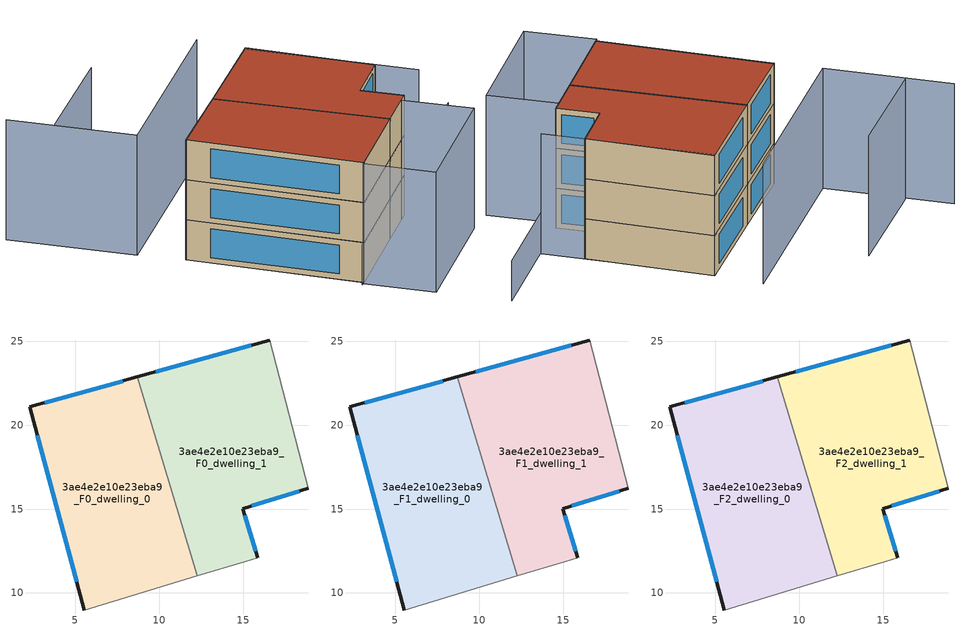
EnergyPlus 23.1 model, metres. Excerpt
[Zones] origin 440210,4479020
3ae4e2e10e23eba9_F0_dwelling_0
 floor ground (EU_floor_Construction): 12.28,11.01 8.71,22.88 2.29,21.09 5.54,8.99 z0
 wall outside (EU_wall_Construction): 5.54,8.99 2.29,21.09 8.71,22.88 z0:3
 wall adiabatic (EU_wall_Construction): 12.28,11.01 5.54,8.99 z0:3
 wall to 3ae4e2e10e23eba9_F0_dwelling_1 (EU_wall_Construction): 8.71,22.88 12.28,11.01 z0:3
 window (EU_Window_Construction): 5.09,10.66 2.74,19.41 / 3.18,21.34 7.82,22.63 z0.42:2.58
3ae4e2e10e23eba9_F0_dwelling_1
 floor ground (EU_floor_Construction): 15.87,12.09 14.97,15.03 18.88,16.23 16.59,25.07 8.71,22.88 12.28,11.01 15.09,11.86 z0
 wall outside (EU_wall_Construction): 8.71,22.88 16.59,25.07 / 18.88,16.23 14.97,15.03 15.87,12.09 z0:3
 wall adiabatic (EU_wall_Construction): 16.59,25.07 18.88,16.23 / 15.87,12.09 15.09,11.86 12.28,11.01 z0:3
 window (EU_Window_Construction): 9.8,23.18 15.49,24.77 / 18.34,16.06 15.51,15.19 / 15.1,14.62 15.75,12.5 z0.42:2.58
3ae4e2e10e23eba9_F1_dwelling_0
 floor to 3ae4e2e10e23eba9_F0_dwelling_0 (EU_floor_Construction): 12.28,11.01 8.71,22.88 2.29,21.09 5.54,8.99 z3
 wall outside (EU_wall_Construction): 5.54,8.99 2.29,21.09 8.71,22.88 z3:6
 wall adiabatic (EU_wall_Construction): 12.28,11.01 5.54,8.99 z3:6
 wall to 3ae4e2e10e23eba9_F1_dwelling_1 (EU_wall_Construction): 8.71,22.88 12.28,11.01 z3:6
 window (EU_Window_Construction): 5.09,10.66 2.74,19.41 / 3.18,21.34 7.82,22.63 z3.42:5.58
3ae4e2e10e23eba9_F1_dwelling_1
 floor to 3ae4e2e10e23eba9_F0_dwelling_1 (EU_floor_Construction): 15.87,12.09 14.97,15.03 18.88,16.23 16.59,25.07 8.71,22.88 12.28,11.01 15.09,11.86 z3
 wall outside (EU_wall_Construction): 8.71,22.88 16.59,25.07 / 18.88,16.23 14.97,15.03 15.87,12.09 z3:6
 wall adiabatic (EU_wall_Construction): 16.59,25.07 18.88,16.23 / 15.87,12.09 15.09,11.86 12.28,11.01 z3:6
 window (EU_Window_Construction): 9.8,23.18 15.49,24.77 / 18.34,16.06 15.51,15.19 / 15.1,14.62 15.75,12.5 z3.42:5.58
3ae4e2e10e23eba9_F2_dwelling_0
 floor to 3ae4e2e10e23eba9_F1_dwelling_0 (EU_floor_Construction): 12.28,11.01 8.71,22.88 2.29,21.09 5.54,8.99 z6
 wall outside (EU_wall_Construction): 5.54,8.99 2.29,21.09 8.71,22.88 z6:9
 wall adiabatic (EU_wall_Construction): 12.28,11.01 5.54,8.99 z6:9
 wall to 3ae4e2e10e23eba9_F2_dwelling_1 (EU_wall_Construction): 8.71,22.88 12.28,11.01 z6:9
 window (EU_Window_Construction): 5.09,10.66 2.74,19.41 / 3.18,21.34 7.82,22.63 z6.42:8.58
 roof outside (EU_roof_Construction): 8.71,22.88 12.28,11.01 5.54,8.99 2.29,21.09 z9
3ae4e2e10e23eba9_F2_dwelling_1
 floor to 3ae4e2e10e23eba9_F1_dwelling_1 (EU_floor_Construction): 15.87,12.09 14.97,15.03 18.88,16.23 16.59,25.07 8.71,22.88 12.28,11.01 15.09,11.86 z6
 wall outside (EU_wall_Construction): 8.71,22.88 16.59,25.07 / 18.88,16.23 14.97,15.03 15.87,12.09 z6:9
 wall adiabatic (EU_wall_Construction): 16.59,25.07 18.88,16.23 / 15.87,12.09 15.09,11.86 12.28,11.01 z6:9
 window (EU_Window_Construction): 9.8,23.18 15.49,24.77 / 18.34,16.06 15.51,15.19 / 15.1,14.62 15.75,12.5 z6.42:8.58
 roof outside (EU_roof_Construction): 16.59,25.07 18.88,16.23 14.97,15.03 15.87,12.09 15.09,11.86 12.28,11.01 8.71,22.88 z9
shading: 5.17,8.94 26.98,15.37 z0:3; 15.9,28.51 1.23,24.27 / 1.23,24.27 -1.32,33.1 / 8.51,32.35 -0.23,29.92 / 19.71,13.27 16.4,25.02 / 5.34,8.93 15.09,11.86 / 15.09,11.86 16.55,7 / 16.55,7 6.8,4.07 / 6.8,4.07 5.34,8.93 z0:9
[Building]
EU S2 Campaign: North Axis=0; Terrain=City; Solar Distribution=FullExterior
[Site:Location]
Madrid: Latitude=40.5; Longitude=-3.5; Time Zone=1; Elevation=609
[SizingPeriod:WeatherFileDays]
AnnualSizingPeriod: Begin Month=1; Begin Day of Month=1; End Month=12; End Day of Month=31; Day of Week for Start Day=Monday; Use Weather File Daylight Saving Period=No; Use Weather File Rain and Snow Indicators=No
[MATERIAL]
EU_InternalMass_Material: Roughness=MediumRough; Thickness=0.1; Conductivity=1; Density=1800; Specific Heat=900; Thermal Absorptance=0.9; Solar Absorptance=0.7; Visible Absorptance=0.7
[MATERIAL:NOMASS] Roughness=MediumRough; Thermal Absorptance=0.9; Solar Absorptance=0.7; Visible Absorptance=0.7
Name | Thermal Resistance
EU_wall_NoMass | 1.60022
EU_roof_NoMass | 1.57597
EU_floor_NoMass | 0.470652
[WINDOWMATERIAL:SIMPLEGLAZINGSYSTEM]
EU_Window_SimpleGlazing: UFactor=3.28802; Solar Heat Gain Coefficient=0.85; Visible Transmittance=0.85
[CONSTRUCTION]
EU_wall_Construction: EU_wall_NoMass
EU_roof_Construction: EU_roof_NoMass
EU_floor_Construction: EU_floor_NoMass
EU_InternalMass_Construction: EU_InternalMass_Material
EU_Window_Construction: EU_Window_SimpleGlazing
[ZONE] Type=1; Multiplier=1; Ceiling Height=autocalculate; Floor Area=autocalculate; Part of Total Floor Area=Yes
Name | Volume
3ae4e2e10e23eba9_F0_dwelling_0; 3ae4e2e10e23eba9_F1_dwelling_0; 3ae4e2e10e23eba9_F2_dwelling_0 | 256.012
3ae4e2e10e23eba9_F0_dwelling_1; 3ae4e2e10e23eba9_F1_dwelling_1; 3ae4e2e10e23eba9_F2_dwelling_1 | 256.001
[INTERNALMASS] Construction=EU_InternalMass_Construction
Name | Zone or ZoneList | Surface Area
3ae4e2e10e23eba9_F0_dwelling_0_EU_InternalMass | 3ae4e2e10e23eba9_F0_dwelling_0 | 85.3374
3ae4e2e10e23eba9_F0_dwelling_1_EU_InternalMass | 3ae4e2e10e23eba9_F0_dwelling_1 | 85.3336
3ae4e2e10e23eba9_F1_dwelling_0_EU_InternalMass | 3ae4e2e10e23eba9_F1_dwelling_0 | 85.3374
3ae4e2e10e23eba9_F1_dwelling_1_EU_InternalMass | 3ae4e2e10e23eba9_F1_dwelling_1 | 85.3336
3ae4e2e10e23eba9_F2_dwelling_0_EU_InternalMass | 3ae4e2e10e23eba9_F2_dwelling_0 | 85.3374
3ae4e2e10e23eba9_F2_dwelling_1_EU_InternalMass | 3ae4e2e10e23eba9_F2_dwelling_1 | 85.3336
[OTHEREQUIPMENT] Fuel Type=Electricity; Design Level Calculation Method=Watts/Area; Power per Zone Floor Area=1; Fraction Latent=0; Fraction Radiant=0; Fraction Lost=0; Carbon Dioxide Generation Rate=0; EndUse Subcategory=EU_Step8_InternalGains
Name | Zone or ZoneList or Space or SpaceList | Schedule
EU_Step8_InternalGain_3ae4e2e10e23eba9_F0_dwelling_0_f000 | 3ae4e2e10e23eba9_F0_dwelling_0 | EU_Step8_GainSchedule_3ae4e2e10e23eba9_F0_dwelling_0_f000
EU_Step8_InternalGain_3ae4e2e10e23eba9_F0_dwelling_1_f000 | 3ae4e2e10e23eba9_F0_dwelling_1 | EU_Step8_GainSchedule_3ae4e2e10e23eba9_F0_dwelling_1_f000
EU_Step8_InternalGain_3ae4e2e10e23eba9_F1_dwelling_0_f000 | 3ae4e2e10e23eba9_F1_dwelling_0 | EU_Step8_GainSchedule_3ae4e2e10e23eba9_F1_dwelling_0_f000
EU_Step8_InternalGain_3ae4e2e10e23eba9_F1_dwelling_1_f000 | 3ae4e2e10e23eba9_F1_dwelling_1 | EU_Step8_GainSchedule_3ae4e2e10e23eba9_F1_dwelling_1_f000
EU_Step8_InternalGain_3ae4e2e10e23eba9_F2_dwelling_0_f000 | 3ae4e2e10e23eba9_F2_dwelling_0 | EU_Step8_GainSchedule_3ae4e2e10e23eba9_F2_dwelling_0_f000
EU_Step8_InternalGain_3ae4e2e10e23eba9_F2_dwelling_1_f000 | 3ae4e2e10e23eba9_F2_dwelling_1 | EU_Step8_GainSchedule_3ae4e2e10e23eba9_F2_dwelling_1_f000
[ZONEVENTILATION:DESIGNFLOWRATE] Schedule=EU_AlwaysOn; Design Flow Rate Calculation Method=AirChanges/Hour; Air Changes per Hour=0.480704; Ventilation Type=Natural; Fan Pressure Rise=0; Fan Total Efficiency=1; Constant Term Coefficient=1; Temperature Term Coefficient=0; Velocity Term Coefficient=0; Velocity Squared Term Coefficient=0; Minimum Indoor Temperature=-100; Maximum Indoor Temperature=100; Delta Temperature=-100; Minimum Outdoor Temperature=-100; Maximum Outdoor Temperature=100; Maximum Wind Speed=40
Name | Zone or ZoneList or Space or SpaceList
EU_ConstantAir_3ae4e2e10e23eba9_F0_dwelling_0 | 3ae4e2e10e23eba9_F0_dwelling_0
EU_ConstantAir_3ae4e2e10e23eba9_F0_dwelling_1 | 3ae4e2e10e23eba9_F0_dwelling_1
EU_ConstantAir_3ae4e2e10e23eba9_F1_dwelling_0 | 3ae4e2e10e23eba9_F1_dwelling_0
EU_ConstantAir_3ae4e2e10e23eba9_F1_dwelling_1 | 3ae4e2e10e23eba9_F1_dwelling_1
EU_ConstantAir_3ae4e2e10e23eba9_F2_dwelling_0 | 3ae4e2e10e23eba9_F2_dwelling_0
EU_ConstantAir_3ae4e2e10e23eba9_F2_dwelling_1 | 3ae4e2e10e23eba9_F2_dwelling_1
[HVACTEMPLATE:THERMOSTAT] Constant Heating Setpoint=20; Constant Cooling Setpoint=50
EU_HeatOnly_3ae4e2e10e23eba9_F0_dwelling_0; EU_HeatOnly_3ae4e2e10e23eba9_F0_dwelling_1; EU_HeatOnly_3ae4e2e10e23eba9_F1_dwelling_0; EU_HeatOnly_3ae4e2e10e23eba9_F1_dwelling_1; EU_HeatOnly_3ae4e2e10e23eba9_F2_dwelling_0; EU_HeatOnly_3ae4e2e10e23eba9_F2_dwelling_1
[HVACTEMPLATE:ZONE:IDEALLOADSAIRSYSTEM] System Availability Schedule=EU_AlwaysOn; Maximum Heating Supply Air Temperature=50; Minimum Cooling Supply Air Temperature=13; Maximum Heating Supply Air Humidity Ratio=0.0156; Minimum Cooling Supply Air Humidity Ratio=0.0077; Heating Limit=NoLimit; Cooling Limit=NoLimit; Heating Availability Schedule=EU_AlwaysOn; Cooling Availability Schedule=EU_CoolingOff; Dehumidification Control Type=ConstantSensibleHeatRatio; Cooling Sensible Heat Ratio=0.7; Dehumidification Setpoint=60; Humidification Control Type=None; Humidification Setpoint=30; Outdoor Air Method=None; Outdoor Air Flow Rate per Person=0.00944; Outdoor Air Flow Rate per Zone Floor Area=0; Outdoor Air Flow Rate per Zone=0; Demand Controlled Ventilation Type=None; Outdoor Air Economizer Type=NoEconomizer; Heat Recovery Type=None; Sensible Heat Recovery Effectiveness=0.7; Latent Heat Recovery Effectiveness=0.65
Name | Template Thermostat
3ae4e2e10e23eba9_F0_dwelling_0 | EU_HeatOnly_3ae4e2e10e23eba9_F0_dwelling_0
3ae4e2e10e23eba9_F0_dwelling_1 | EU_HeatOnly_3ae4e2e10e23eba9_F0_dwelling_1
3ae4e2e10e23eba9_F1_dwelling_0 | EU_HeatOnly_3ae4e2e10e23eba9_F1_dwelling_0
3ae4e2e10e23eba9_F1_dwelling_1 | EU_HeatOnly_3ae4e2e10e23eba9_F1_dwelling_1
3ae4e2e10e23eba9_F2_dwelling_0 | EU_HeatOnly_3ae4e2e10e23eba9_F2_dwelling_0
3ae4e2e10e23eba9_F2_dwelling_1 | EU_HeatOnly_3ae4e2e10e23eba9_F2_dwelling_1
[SIZING:ZONE] Zone Cooling Design Supply Air Temperature Input Method=SupplyAirTemperature; Zone Cooling Design Supply Air Temperature=13; Zone Heating Design Supply Air Temperature Input Method=SupplyAirTemperature; Zone Heating Design Supply Air Temperature=50; Zone Cooling Design Supply Air Humidity Ratio=0.008; Zone Heating Design Supply Air Humidity Ratio=0.008; Cooling Design Air Flow Method=DesignDay; Cooling Design Air Flow Rate=0; Cooling Minimum Air Flow per Zone Floor Area=0.000762; Cooling Minimum Air Flow=0; Cooling Minimum Air Flow Fraction=0.2; Heating Design Air Flow Method=DesignDay; Heating Design Air Flow Rate=0; Heating Maximum Air Flow per Zone Floor Area=0.002032; Heating Maximum Air Flow=0.141576; Heating Maximum Air Flow Fraction=0.3; Account for Dedicated Outdoor Air System=No; Dedicated Outdoor Air System Control Strategy=NeutralSupplyAir; Dedicated Outdoor Air Low Setpoint Temperature for Design=autosize; Dedicated Outdoor Air High Setpoint Temperature for Design=autosize; Zone Load Sizing Method=Sensible Load Only No Latent Load; Zone Latent Cooling Design Supply Air Humidity Ratio Input Method=HumidityRatioDifference; Zone Cooling Design Supply Air Humidity Ratio Difference=0.005; Zone Latent Heating Design Supply Air Humidity Ratio Input Method=HumidityRatioDifference; Zone Humidification Design Supply Air Humidity Ratio Difference=0.005
3ae4e2e10e23eba9_F0_dwelling_0; 3ae4e2e10e23eba9_F0_dwelling_1; 3ae4e2e10e23eba9_F1_dwelling_0; 3ae4e2e10e23eba9_F1_dwelling_1; 3ae4e2e10e23eba9_F2_dwelling_0; 3ae4e2e10e23eba9_F2_dwelling_1
[SCHEDULE:CONSTANT]
Name | Hourly Value
EU_AlwaysOn | 1
EU_CoolingOff | 0
[SCHEDULE:FILE] Column Number=1; Rows to Skip at Top=0; Number of Hours of Data=8760; Column Separator=Comma; Interpolate to Timestep=No; Minutes per Item=60; Adjust Schedule for Daylight Savings=Yes
Name | File
EU_Step8_GainSchedule_3ae4e2e10e23eba9_F0_dwelling_0_f000 | ../../schedules/3ae4e2e10e23eba9/3ae4e2e10e23eba9_F0_dwelling_0_f000_gain.csv
EU_Step8_GainSchedule_3ae4e2e10e23eba9_F0_dwelling_1_f000 | ../../schedules/3ae4e2e10e23eba9/3ae4e2e10e23eba9_F0_dwelling_1_f000_gain.csv
EU_Step8_GainSchedule_3ae4e2e10e23eba9_F1_dwelling_0_f000 | ../../schedules/3ae4e2e10e23eba9/3ae4e2e10e23eba9_F1_dwelling_0_f000_gain.csv
EU_Step8_GainSchedule_3ae4e2e10e23eba9_F1_dwelling_1_f000 | ../../schedules/3ae4e2e10e23eba9/3ae4e2e10e23eba9_F1_dwelling_1_f000_gain.csv
EU_Step8_GainSchedule_3ae4e2e10e23eba9_F2_dwelling_0_f000 | ../../schedules/3ae4e2e10e23eba9/3ae4e2e10e23eba9_F2_dwelling_0_f000_gain.csv
EU_Step8_GainSchedule_3ae4e2e10e23eba9_F2_dwelling_1_f000 | ../../schedules/3ae4e2e10e23eba9/3ae4e2e10e23eba9_F2_dwelling_1_f000_gain.csv
